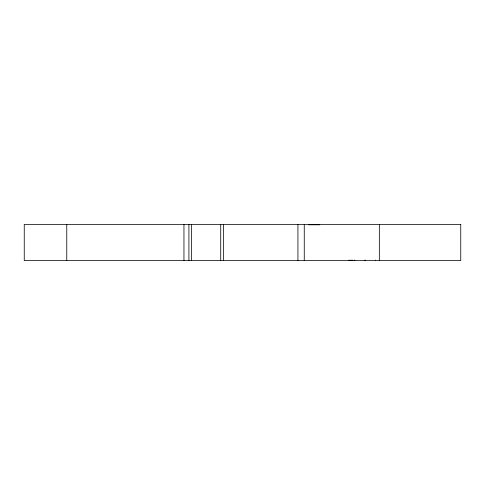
<?xml version="1.0" encoding="UTF-8"?>
<svg xmlns="http://www.w3.org/2000/svg" width="485" height="485" viewBox="0 0 485 485"><rect width="100%" height="100%" fill="white"/><g stroke="black" fill="none" stroke-linecap="round" stroke-linejoin="round"><path stroke-width="0.73" d="M308.46 224.797L319.785 224.797M379.337 224.422L379.337 260.603M375.566 260.112L375.566 260.603M365.441 260.112L365.441 260.603M364.944 260.112L364.944 260.603M354.82 260.112L354.82 260.603M354.329 260.112L354.329 260.603M352.765 260.603L352.765 260.245L348.909 260.245L348.909 260.603M352.522 260.245L352.522 260.603M349.151 260.245L349.151 260.603M304.259 224.422L304.259 260.603M297.929 224.422L297.929 260.603M223.439 224.422L223.439 260.603M220.723 224.422L220.723 260.603M191.63 224.422L191.63 260.603M188.914 224.422L188.914 260.603M183.954 224.422L183.954 260.603M66.766 224.422L66.766 260.603M460.75 224.422L24.25 224.422L24.25 260.603L460.75 260.603L460.75 224.422"/></g></svg>
